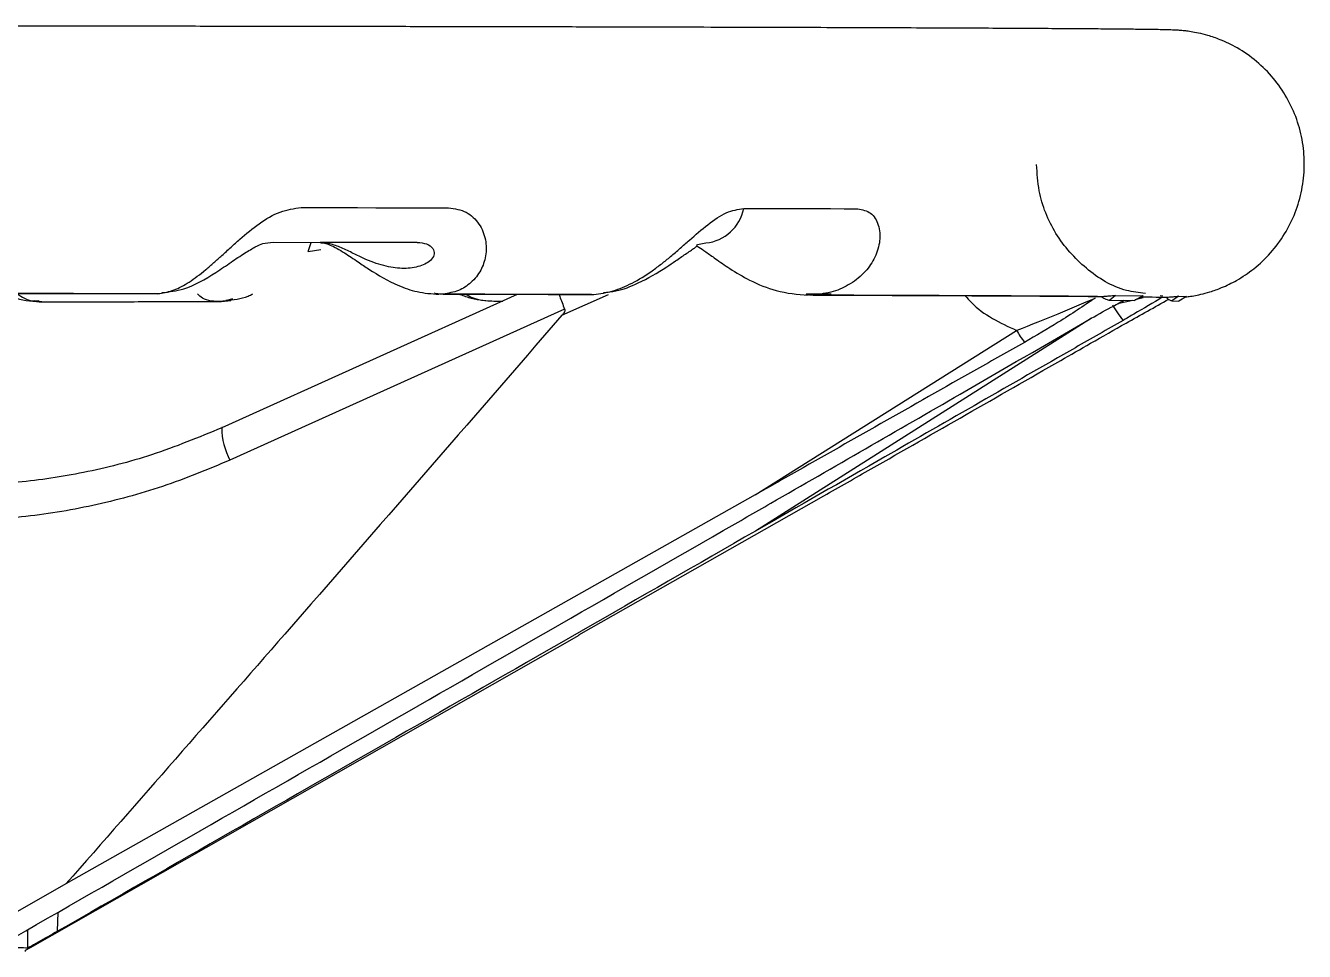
# Model space of a CAD drawing. Header units: millimetres. Extents: x 2404 to 4548, y 1024 to 2541.
# Drawn here: x 3986.8 to 4082.4, y 2337.8 to 2407 of the extents above; entities that cross this region are included whole.
import ezdxf

# ---------------------------------------------------------------- set-up
doc = ezdxf.new("R2010")
doc.units = ezdxf.units.MM

msp = doc.modelspace()

# ---------------------------------------------------------------- linework, layer by layer
at = {"color": 7, "linetype": 'Continuous', "lineweight": 25}
for p, q in [((4004.471, 2390.743), (4005.26, 2390.853)), ((4005.26, 2390.853), (4016.025, 2390.836)), ((4007.864, 2390.16), (4008.103, 2390.818)), ((4007.864, 2390.16), (4008.821, 2390.308)), ((4016.025, 2390.836), (4008.776, 2390.818)), ((4036.977, 2390.684), (4037.609, 2390.792)), ((3987.384, 2386.476), (3987.739, 2386.477)), ((3987.977, 2386.402), (3987.384, 2386.476)), ((3987.775, 2386.44), (3987.384, 2386.476)), ((3996.644, 2386.992), (3996.795, 2387.008)), ((3999.499, 2386.415), (4001.387, 2386.418)), ((4001.162, 2386.411), (4001.496, 2386.472)), ((4001.387, 2386.417), (4002.088, 2386.495)), ((4023.509, 2386.942), (4001.418, 2376.971)), ((4002.088, 2386.495), (4001.513, 2386.428)), ((4002.215, 2386.605), (4001.794, 2386.499)), ((4017.315, 2387.04), (4017.96, 2386.966)), ((4021.996, 2386.451), (4022.423, 2386.451)), ((4026.849, 2385.381), (4030.323, 2386.927)), ((4045.106, 2386.972), (4045.623, 2386.896)), ((4046.974, 2386.966), (4045.106, 2386.972)), ((4068.242, 2386.869), (4067.796, 2386.518)), ((4067.796, 2386.518), (4069.66, 2386.5)), ((4068.242, 2386.869), (4070.281, 2386.85)), ((4069.522, 2386.501), (4068.392, 2386.246)), ((4070.281, 2386.85), (4069.66, 2386.5)), ((4069.66, 2386.5), (4069.701, 2386.55)), ((4070.311, 2386.68), (4069.693, 2386.54)), ((4069.713, 2386.527), (4070.28, 2386.842)), ((4071.76, 2386.813), (4071.561, 2386.845)), ((4072.957, 2386.812), (4072.435, 2386.46)), ((4072.435, 2386.46), (4072.961, 2386.444)), ((4072.957, 2386.812), (4073.531, 2386.793)), ((4073.531, 2386.793), (4072.961, 2386.444)), ((4027.051, 2385.851), (4002.028, 2374.554)), ((4066.429, 2385.164), (4041.321, 2369.256)), ((4041.298, 2371.958), (4060.823, 2384.254)), ((4041.298, 2371.958), (3989.771, 2342.884)), ((4028.119, 2361.505), (4046.418, 2371.88)), ((3987.109, 2338.134), (4028.14, 2361.467)), ((3989.771, 2342.884), (3985.453, 2340.43)), ((3989.145, 2339.342), (3989.191, 2340.77)), ((3986.899, 2339.456), (3986.903, 2338.084)), ((3986.75, 2337.938), (3987.109, 2338.134)), ((3986.75, 2337.835), (3986.75, 2337.938)), ((3987.014, 2338.143), (3986.903, 2338.084))]:
    msp.add_line(p, q, dxfattribs=at)
at = {"color": 7, "linetype": 'Continuous', "lineweight": 25, "flags": 128}
for points in [[(4007.36, 2393.436), (4008.772, 2393.434), (4010.173, 2393.432), (4011.565, 2393.43), (4012.946, 2393.428), (4014.318, 2393.426), (4015.678, 2393.423), (4017.029, 2393.421), (4018.368, 2393.419)], [(4040.439, 2393.373), (4041.551, 2393.37), (4042.651, 2393.368), (4043.737, 2393.365), (4044.809, 2393.362), (4045.868, 2393.359), (4046.914, 2393.356), (4047.945, 2393.353), (4048.963, 2393.35)], [(4001.526, 2377.014), (4001.432, 2376.989), (4001.418, 2376.971)]]:
    msp.add_lwpolyline(points, dxfattribs=at)
at = {"color": 7, "linetype": 'Continuous', "lineweight": 25}
for centre, radius, start, end in [((4037.296, 2393.977), 3.2, 275.6221, 349.13259), ((4079.727, 2393.42), 13.797, 211.76479, 217.59759), ((4074.922, 2393.017), 16.6, 211.86232, 215.57834), ((4006.63, 2377.002), 5.213, 180.34227, 207.99964), ((3987.043, 2337.932), 0.212, 71.75911, 97.754)]:
    msp.add_arc(centre, radius, start, end, dxfattribs=at)
for points, knots in [([(4073.474, 2386.757), (4073.529, 2386.763), (4073.669, 2386.779), (4074.051, 2386.836), (4074.619, 2386.949), (4075.341, 2387.141), (4076.254, 2387.468), (4077.379, 2388.016), (4078.636, 2388.863), (4079.865, 2390.026), (4080.915, 2391.441), (4081.709, 2393.036), (4082.208, 2394.75), (4082.397, 2396.527), (4082.268, 2398.309), (4081.826, 2400.04), (4081.084, 2401.665), (4080.066, 2403.133), (4078.806, 2404.397), (4077.441, 2405.35), (4076.183, 2405.957), (4075.186, 2406.297), (4074.428, 2406.485), (4073.847, 2406.588), (4073.402, 2406.645), (4073.034, 2406.678), (4072.62, 2406.703), (4072.23, 2406.716), (4071.642, 2406.73), (4070.857, 2406.743), (4069.924, 2406.756), (4068.738, 2406.768), (4067.354, 2406.781), (4065.691, 2406.793), (4063.756, 2406.806), (4061.554, 2406.819), (4059.087, 2406.832), (4056.361, 2406.845), (4053.381, 2406.857), (4050.152, 2406.87), (4046.681, 2406.882), (4042.972, 2406.893), (4039.034, 2406.905), (4034.872, 2406.916), (4030.495, 2406.927), (4025.911, 2406.937), (4021.128, 2406.947), (4016.154, 2406.956), (4010.999, 2406.965), (4005.673, 2406.974), (4000.185, 2406.982), (3994.546, 2406.99), (3988.766, 2406.997), (3982.859, 2407.003), (3976.836, 2407.009), (3970.711, 2407.015), (3964.499, 2407.02), (3958.218, 2407.024), (3951.894, 2407.028), (3945.561, 2407.031), (3939.285, 2407.034), (3933.233, 2407.036), (3927.788, 2407.037), (3923.012, 2407.038), (3917.883, 2407.039), (3914.247, 2407.039), (3912, 2407.039)], [0, 0, 0, 0, 0.001746, 0.004466, 0.007008, 0.009827, 0.01327, 0.01777, 0.023368, 0.029528, 0.035837, 0.042177, 0.048524, 0.054872, 0.061222, 0.067572, 0.073922, 0.080274, 0.086626, 0.092974, 0.098091, 0.101727, 0.104711, 0.10754, 0.110673, 0.115051, 0.122295, 0.141105, 0.163675, 0.181859, 0.204115, 0.224038, 0.245335, 0.267374, 0.289905, 0.312769, 0.335864, 0.359126, 0.382511, 0.405989, 0.429539, 0.453145, 0.476795, 0.500481, 0.524195, 0.54793, 0.571683, 0.595448, 0.619222, 0.643, 0.666779, 0.690554, 0.71432, 0.738071, 0.7618, 0.785494, 0.80914, 0.832712, 0.856169, 0.87944, 0.902374, 0.924611, 0.944987, 0.961062, 0.975932, 1, 1, 1, 1]), ([(4070.464, 2387.019), (4069.988, 2387.073), (4068.374, 2387.256), (4065.938, 2388.785), (4063.634, 2391.359), (4062.489, 2394.189), (4062.374, 2395.998), (4062.333, 2396.656)], [0, 0, 0, 0, 0.105617, 0.358727, 0.611153, 0.858491, 1, 1, 1, 1]), ([(3996.769, 2387.002), (3997.128, 2387.071), (3997.826, 2387.206), (3998.988, 2387.841), (3999.99, 2388.591), (4000.821, 2389.306), (4001.448, 2389.87), (4002.093, 2390.461), (4003.003, 2391.281), (4004.2, 2392.266), (4005.771, 2393.23), (4006.831, 2393.368), (4007.36, 2393.436)], [0, 0, 0, 0, 0.1279841, 0.2496422, 0.380163, 0.4412063, 0.4997122, 0.5635731, 0.6245733, 0.7496418, 0.8750188, 1, 1, 1, 1]), ([(4018.368, 2393.419), (4018.836, 2393.352), (4019.535, 2393.251), (4020.239, 2392.713), (4020.657, 2392.222), (4020.96, 2391.65), (4021.138, 2391.047), (4021.201, 2390.425), (4021.139, 2389.633), (4020.88, 2388.888), (4020.458, 2388.245), (4019.932, 2387.691), (4019.125, 2387.163), (4018.355, 2387.033), (4017.96, 2386.966)], [0, 0, 0, 0, 0.124482, 0.185885, 0.249866, 0.311091, 0.375216, 0.436226, 0.500116, 0.619519, 0.683387, 0.750294, 0.872014, 1, 1, 1, 1]), ([(4029.221, 2386.942), (4029.703, 2387.007), (4030.643, 2387.135), (4032.123, 2387.762), (4033.337, 2388.51), (4034.294, 2389.225), (4034.99, 2389.789), (4035.68, 2390.382), (4036.612, 2391.205), (4037.762, 2392.195), (4039.152, 2393.166), (4040.01, 2393.304), (4040.439, 2393.373)], [0, 0, 0, 0, 0.127919, 0.249629, 0.38017, 0.441212, 0.499708, 0.563575, 0.624568, 0.749642, 0.875023, 1, 1, 1, 1]), ([(4048.963, 2393.35), (4049.309, 2393.279), (4050.002, 2393.137), (4050.57, 2392.162), (4050.674, 2390.963), (4050.312, 2389.728), (4049.552, 2388.599), (4048.472, 2387.71), (4047.134, 2387.084), (4046.135, 2386.96), (4045.623, 2386.896)], [0, 0, 0, 0, 0.124627, 0.24971, 0.374925, 0.499746, 0.619274, 0.75002, 0.871921, 1, 1, 1, 1]), ([(3996.944, 2387.075), (3997.489, 2387.139), (3998.841, 2387.297), (4000.552, 2388.292), (4002.069, 2389.323), (4002.955, 2389.925), (4003.555, 2390.289), (4004.056, 2390.565), (4004.32, 2390.682), (4004.495, 2390.76)], [0, 0, 0, 0, 0.206963, 0.513419, 0.657871, 0.783956, 0.840746, 0.894291, 1, 1, 1, 1]), ([(4016.025, 2390.836), (4016.275, 2390.812), (4016.774, 2390.764), (4017.24, 2390.403), (4017.349, 2389.96), (4017.067, 2389.428), (4016.26, 2389), (4015.063, 2388.838), (4013.725, 2388.99), (4012.481, 2389.414), (4011.366, 2389.949), (4010.473, 2390.391), (4009.586, 2390.747), (4009.046, 2390.794), (4008.776, 2390.818)], [0, 0, 0, 0, 0.062576, 0.125285, 0.1849, 0.250123, 0.374931, 0.500132, 0.625332, 0.750272, 0.81273, 0.875056, 0.937394, 1, 1, 1, 1]), ([(4008.782, 2390.818), (4008.881, 2390.81), (4009.071, 2390.795), (4009.496, 2390.652), (4010.015, 2390.398), (4010.722, 2389.975), (4011.539, 2389.42), (4012.852, 2388.528), (4014.314, 2387.688), (4016.086, 2387.066), (4017.105, 2386.992), (4017.649, 2386.953)], [0, 0, 0, 0, 0.077743, 0.148419, 0.21402, 0.276299, 0.383997, 0.468764, 0.693002, 0.836479, 1, 1, 1, 1]), ([(4029.946, 2387.077), (4030.26, 2387.107), (4031.126, 2387.189), (4032.738, 2387.84), (4034.212, 2388.685), (4035.388, 2389.479), (4036.004, 2389.9), (4036.476, 2390.219), (4036.777, 2390.429), (4036.963, 2390.582), (4036.973, 2390.657), (4036.978, 2390.697)], [0, 0, 0, 0, 0.108194, 0.298609, 0.554182, 0.635645, 0.735386, 0.794378, 0.857168, 0.925381, 1, 1, 1, 1]), ([(4036.925, 2390.572), (4036.975, 2390.542), (4037.139, 2390.444), (4037.639, 2390.106), (4038.405, 2389.555), (4039.496, 2388.793), (4040.996, 2387.911), (4042.973, 2387.082), (4044.449, 2386.955), (4045.25, 2386.886)], [0, 0, 0, 0, 0.035934, 0.11769, 0.215676, 0.34739, 0.521551, 0.740469, 1, 1, 1, 1]), ([(3983.064, 2387.02), (3985.392, 2387.017), (3990.053, 2387.011), (3994.529, 2387.005), (3996.769, 2387.002)], [0, 0, 0, 0, 0.499407, 1, 1, 1, 1]), ([(3996.644, 2386.992), (3994.415, 2386.995), (3990.172, 2387.001), (3985.753, 2387.006), (3983.656, 2387.008)], [0, 0, 0, 0, 0.5254, 1, 1, 1, 1]), ([(3985.32, 2387), (3985.48, 2386.916), (3986.267, 2386.497), (3987.129, 2386.44), (3987.816, 2386.394)], [0, 0, 0, 0, 0.202846, 1, 1, 1, 1]), ([(3986.107, 2387), (3986.295, 2386.871), (3986.91, 2386.449), (3987.418, 2386.444), (3987.77, 2386.441)], [0, 0, 0, 0, 0.306077, 1, 1, 1, 1]), ([(3987.768, 2386.394), (3988.201, 2386.394), (3990.511, 2386.397), (3994.378, 2386.401), (3997.738, 2386.406), (3999.315, 2386.408)], [0, 0, 0, 0, 0.10902, 0.581872, 1, 1, 1, 1]), ([(3999.315, 2386.408), (3999.527, 2386.408), (4000.162, 2386.409), (4000.773, 2386.41), (4001.181, 2386.411)], [0, 0, 0, 0, 0.3329, 1, 1, 1, 1]), ([(4001.387, 2386.418), (4000.869, 2386.418), (4000.183, 2386.418), (3999.726, 2386.871), (3999.614, 2386.983)], [0, 0, 0, 0, 0.754468, 1, 1, 1, 1]), ([(4001.712, 2386.512), (4002.276, 2386.555), (4002.957, 2386.608), (4003.617, 2386.922), (4003.731, 2386.977)], [0, 0, 0, 0, 0.8275989, 1, 1, 1, 1]), ([(4017.81, 2386.957), (4017.652, 2386.968), (4017.464, 2386.981), (4017.335, 2387.032), (4017.315, 2387.04)], [0, 0, 0, 0, 0.841469, 1, 1, 1, 1]), ([(4029.045, 2386.933), (4027.241, 2386.937), (4023.628, 2386.945), (4019.751, 2386.953), (4017.81, 2386.957)], [0, 0, 0, 0, 0.499409, 1, 1, 1, 1]), ([(4017.96, 2386.966), (4019.901, 2386.962), (4023.787, 2386.954), (4027.408, 2386.946), (4029.221, 2386.942)], [0, 0, 0, 0, 0.499408, 1, 1, 1, 1]), ([(4019.221, 2386.95), (4019.503, 2386.843), (4020.366, 2386.516), (4021.231, 2386.474), (4021.813, 2386.446)], [0, 0, 0, 0, 0.326845, 1, 1, 1, 1]), ([(4019.66, 2386.949), (4019.817, 2386.868), (4020.628, 2386.449), (4021.385, 2386.45), (4021.996, 2386.451)], [0, 0, 0, 0, 0.193296, 1, 1, 1, 1]), ([(4026.638, 2386.935), (4026.654, 2386.886), (4026.759, 2386.564), (4026.917, 2386.178), (4027.051, 2385.851)], [0, 0, 0, 0, 0.152664, 1, 1, 1, 1]), ([(4045.427, 2386.888), (4045.315, 2386.899), (4045.182, 2386.912), (4045.116, 2386.964), (4045.106, 2386.972)], [0, 0, 0, 0, 0.83852, 1, 1, 1, 1]), ([(4066.875, 2386.787), (4065.942, 2386.793), (4064.074, 2386.807), (4060.761, 2386.826), (4057.283, 2386.843), (4053.705, 2386.858), (4049.789, 2386.874), (4046.881, 2386.883), (4045.427, 2386.888)], [0, 0, 0, 0, 0.192373, 0.385495, 0.538361, 0.691228, 0.845614, 1, 1, 1, 1]), ([(4045.623, 2386.896), (4047.919, 2386.888), (4052.536, 2386.872), (4058.338, 2386.847), (4063.37, 2386.821), (4065.869, 2386.803), (4067.124, 2386.793)], [0, 0, 0, 0, 0.246273, 0.49503, 0.746273, 1, 1, 1, 1]), ([(4056.992, 2386.841), (4057.143, 2386.668), (4058.165, 2385.494), (4059.6, 2384.825), (4060.823, 2384.254)], [0, 0, 0, 0, 0.147797, 1, 1, 1, 1]), ([(4060.823, 2384.254), (4060.823, 2384.254), (4060.824, 2384.255), (4060.829, 2384.257), (4060.846, 2384.265), (4061.922, 2384.678), (4063.979, 2385.501), (4065.803, 2386.283), (4066.71, 2386.672)], [0, 0, 0, 0, 0.000073, 0.000646, 0.002252, 0.00836, 0.506476, 1, 1, 1, 1]), ([(4066.711, 2386.672), (4065.83, 2386.076), (4064.257, 2385.011), (4062.288, 2383.864), (4061.421, 2383.359)], [0, 0, 0, 0, 0.5596946, 1, 1, 1, 1]), ([(4066.206, 2385.04), (4066.773, 2385.361), (4067.671, 2385.871), (4068.557, 2386.336), (4068.884, 2386.507)], [0, 0, 0, 0, 0.63038, 1, 1, 1, 1]), ([(4066.366, 2383.288), (4067.257, 2383.795), (4069.269, 2384.942), (4071.168, 2386.003), (4072.226, 2386.594)], [0, 0, 0, 0, 0.4426348, 1, 1, 1, 1]), ([(4067.124, 2386.793), (4067.285, 2386.802), (4067.553, 2386.815), (4067.902, 2386.846), (4068.123, 2386.864), (4068.211, 2386.869), (4068.238, 2386.869), (4068.242, 2386.869)], [0, 0, 0, 0, 0.336022, 0.557981, 0.78194, 0.972568, 1, 1, 1, 1]), ([(4067.124, 2386.793), (4067.227, 2386.737), (4067.481, 2386.596), (4067.688, 2386.526), (4067.774, 2386.519), (4067.796, 2386.518)], [0, 0, 0, 0, 0.3392062, 0.838627, 1, 1, 1, 1]), ([(4071.724, 2386.73), (4071.041, 2386.319), (4070.114, 2385.761), (4069.069, 2385.16), (4068.795, 2385.002)], [0, 0, 0, 0, 0.7373515, 1, 1, 1, 1]), ([(4070.139, 2386.764), (4070.435, 2386.761), (4071.218, 2386.752), (4071.682, 2386.743), (4071.97, 2386.737)], [0, 0, 0, 0, 0.377957, 1, 1, 1, 1]), ([(4070.281, 2386.85), (4070.299, 2386.849), (4070.325, 2386.848), (4070.272, 2386.838), (4070.255, 2386.835)], [0, 0, 0, 0, 0.664747, 1, 1, 1, 1]), ([(4071.97, 2386.737), (4072.102, 2386.743), (4072.367, 2386.757), (4072.688, 2386.787), (4072.88, 2386.807), (4072.941, 2386.812), (4072.954, 2386.812), (4072.957, 2386.812)], [0, 0, 0, 0, 0.281465, 0.56596, 0.757302, 0.948295, 1, 1, 1, 1]), ([(4071.97, 2386.737), (4072.085, 2386.659), (4072.327, 2386.495), (4072.398, 2386.472), (4072.435, 2386.46)], [0, 0, 0, 0, 0.47736, 1, 1, 1, 1]), ([(4026.849, 2385.381), (4019.948, 2377.43), (4007.624, 2363.233), (3995.226, 2349.102), (3989.771, 2342.884)], [0, 0, 0, 0, 0.56, 1, 1, 1, 1]), ([(4027.051, 2385.851), (4027.057, 2385.831), (4027.07, 2385.786), (4027.053, 2385.688), (4026.984, 2385.545), (4026.901, 2385.444), (4026.849, 2385.381)], [0, 0, 0, 0, 0.114793, 0.26425, 0.542654, 1, 1, 1, 1]), ([(4038.907, 2369.292), (4040.09, 2369.972), (4046.004, 2373.37), (4055.118, 2378.619), (4063.012, 2383.19), (4066.206, 2385.04)], [0, 0, 0, 0, 0.129572, 0.647877, 1, 1, 1, 1]), ([(4068.795, 2385.002), (4067.606, 2384.322), (4061.66, 2380.921), (4052.499, 2375.671), (4044.542, 2371.104), (4041.321, 2369.256)], [0, 0, 0, 0, 0.129518, 0.64762, 1, 1, 1, 1]), ([(4061.421, 2383.359), (4060.227, 2382.684), (4054.258, 2379.312), (4047.553, 2375.51), (4042.047, 2372.383), (4041.298, 2371.958)], [0, 0, 0, 0, 0.177626, 0.88816, 1, 1, 1, 1]), ([(4046.418, 2371.88), (4047.601, 2372.556), (4053.518, 2375.933), (4060.169, 2379.737), (4065.622, 2382.862), (4066.366, 2383.288)], [0, 0, 0, 0, 0.177569, 0.887873, 1, 1, 1, 1]), ([(4001.418, 2376.971), (3999.684, 2376.256), (3996.322, 2374.87), (3991.196, 2373.578), (3986.29, 2372.813), (3983.09, 2372.725), (3981.537, 2372.682)], [0, 0, 0, 0, 0.273305, 0.529977, 0.771807, 1, 1, 1, 1]), ([(4002.028, 2374.554), (4000.359, 2373.861), (3997.021, 2372.474), (3991.786, 2371.09), (3986.441, 2370.186), (3982.836, 2370.073), (3981.027, 2370.016)], [0, 0, 0, 0, 0.249246, 0.498721, 0.74852, 1, 1, 1, 1]), ([(3986.76, 2339.377), (3995.453, 2344.358), (4012.841, 2354.321), (4030.219, 2364.302), (4038.907, 2369.292)], [0, 0, 0, 0, 0.5, 1, 1, 1, 1]), ([(4041.321, 2369.256), (4032.627, 2364.266), (4015.24, 2354.286), (3997.844, 2344.323), (3989.145, 2339.342)], [0, 0, 0, 0, 0.4999999, 1, 1, 1, 1]), ([(3984.833, 2338.174), (3985.228, 2338.437), (3985.813, 2338.827), (3986.528, 2339.242), (3986.76, 2339.377)], [0, 0, 0, 0, 0.675436, 1, 1, 1, 1]), ([(3989.145, 2339.342), (3988.649, 2339.06), (3987.913, 2338.64), (3987.236, 2338.265), (3987.014, 2338.143)], [0, 0, 0, 0, 0.67309, 1, 1, 1, 1]), ([(3986.903, 2338.084), (3986.72, 2338.09), (3986.353, 2338.101), (3985.281, 2338.11), (3984.745, 2338.115)], [0, 0, 0, 0, 0.499837, 1, 1, 1, 1])]:
    msp.add_open_spline(points, degree=3, knots=knots, dxfattribs=at)

doc.saveas('drawing.dxf')
